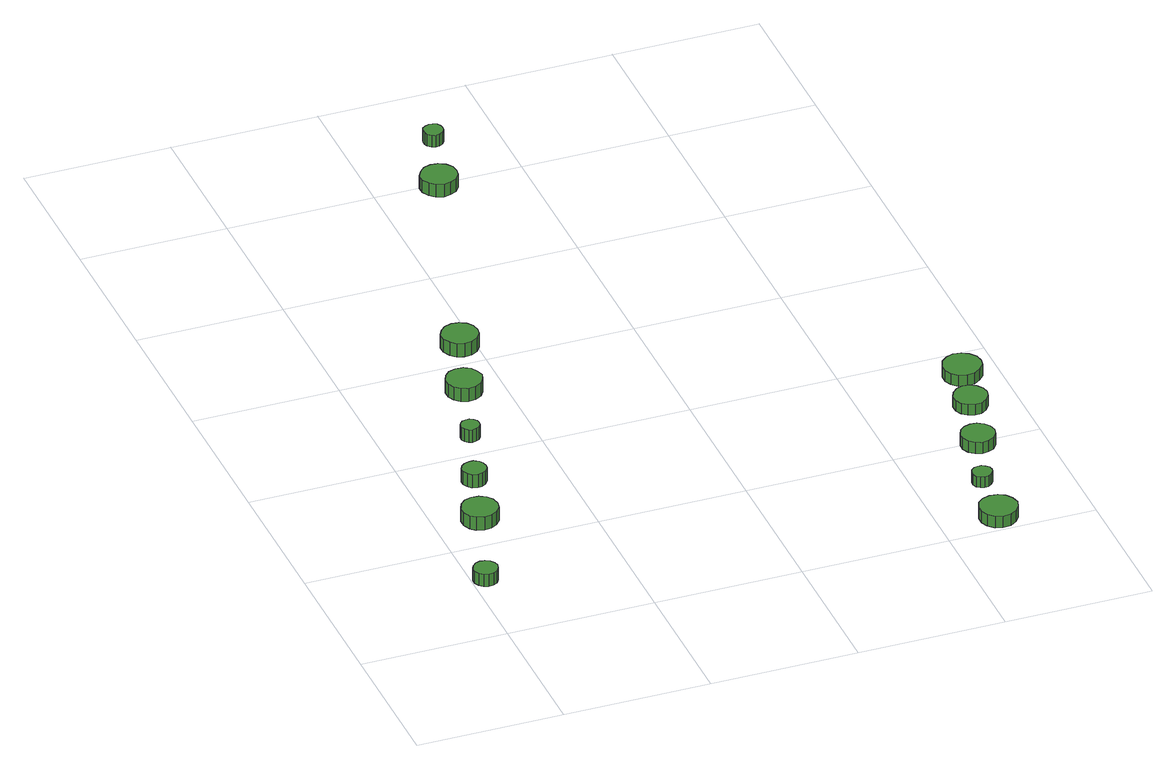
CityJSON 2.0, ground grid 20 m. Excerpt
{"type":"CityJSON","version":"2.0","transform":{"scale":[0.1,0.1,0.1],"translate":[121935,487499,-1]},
"CityObjects":{
"tree1":{"type":"SolitaryVegetationObject","attributes":{"function":"something"},"geometry":[{"type":"MultiSurface","lod":"1","boundaries":[[[0,1,2,3,4,5,6,7,8,9,10,11,12,13,14]],[[15,16,17,18,19,20,21,22,23,24,25,26,27,28,29]],[[0,29,28,1]],[[1,28,27,2]],[[2,27,26,3]],[[3,26,25,4]],[[4,25,24,5]],[[5,24,23,6]],[[6,23,22,7]],[[7,22,21,8]],[[8,21,20,9]],[[9,20,19,10]],[[10,19,18,11]],[[11,18,17,12]],[[12,17,16,13]],[[13,16,15,14]],[[14,15,29,0]]]}]},
"tree2":{"type":"SolitaryVegetationObject","attributes":{"function":"something"},"geometry":[{"type":"MultiSurface","lod":"1","boundaries":[[[30,31,32,33,34,35,36,37,38,39,40,41,42,43,44]],[[45,46,47,48,49,50,51,52,53,54,55,56,57,58,59]],[[30,59,58,31]],[[31,58,57,32]],[[32,57,56,33]],[[33,56,55,34]],[[34,55,54,35]],[[35,54,53,36]],[[36,53,52,37]],[[37,52,51,38]],[[38,51,50,39]],[[39,50,49,40]],[[40,49,48,41]],[[41,48,47,42]],[[42,47,46,43]],[[43,46,45,44]],[[44,45,59,30]]]}]},
"tree3":{"type":"SolitaryVegetationObject","attributes":{"function":"something"},"geometry":[{"type":"MultiSurface","lod":"1","boundaries":[[[60,61,62,63,64,65,66,67,68,69,70,71,72,73,74]],[[75,76,77,78,79,80,81,82,83,84,85,86,87,88,89]],[[60,89,88,61]],[[61,88,87,62]],[[62,87,86,63]],[[63,86,85,64]],[[64,85,84,65]],[[65,84,83,66]],[[66,83,82,67]],[[67,82,81,68]],[[68,81,80,69]],[[69,80,79,70]],[[70,79,78,71]],[[71,78,77,72]],[[72,77,76,73]],[[73,76,75,74]],[[74,75,89,60]]]}]},
"tree4":{"type":"SolitaryVegetationObject","attributes":{"function":"something"},"geometry":[{"type":"MultiSurface","lod":"1","boundaries":[[[90,91,92,93,94,95,96,97,98,99,100,101,102,103,104]],[[105,106,107,108,109,110,111,112,113,114,115,116,117,118,119]],[[90,119,118,91]],[[91,118,117,92]],[[92,117,116,93]],[[93,116,115,94]],[[94,115,114,95]],[[95,114,113,96]],[[96,113,112,97]],[[97,112,111,98]],[[98,111,110,99]],[[99,110,109,100]],[[100,109,108,101]],[[101,108,107,102]],[[102,107,106,103]],[[103,106,105,104]],[[104,105,119,90]]]}]},
"tree5":{"type":"SolitaryVegetationObject","attributes":{"function":"something"},"geometry":[{"type":"MultiSurface","lod":"1","boundaries":[[[120,121,122,123,124,125,126,127,128,129,130,131,132,133,134]],[[135,136,137,138,139,140,141,142,143,144,145,146,147,148,149]],[[120,149,148,121]],[[121,148,147,122]],[[122,147,146,123]],[[123,146,145,124]],[[124,145,144,125]],[[125,144,143,126]],[[126,143,142,127]],[[127,142,141,128]],[[128,141,140,129]],[[129,140,139,130]],[[130,139,138,131]],[[131,138,137,132]],[[132,137,136,133]],[[133,136,135,134]],[[134,135,149,120]]]}]},
"tree6":{"type":"SolitaryVegetationObject","attributes":{"function":"something"},"geometry":[{"type":"MultiSurface","lod":"1","boundaries":[[[150,151,152,153,154,155,156,157,158,159,160,161,162,163,164]],[[165,166,167,168,169,170,171,172,173,174,175,176,177,178,179]],[[150,179,178,151]],[[151,178,177,152]],[[152,177,176,153]],[[153,176,175,154]],[[154,175,174,155]],[[155,174,173,156]],[[156,173,172,157]],[[157,172,171,158]],[[158,171,170,159]],[[159,170,169,160]],[[160,169,168,161]],[[161,168,167,162]],[[162,167,166,163]],[[163,166,165,164]],[[164,165,179,150]]]}]},
"tree7":{"type":"SolitaryVegetationObject","attributes":{"function":"something"}},
"tree8":{"type":"SolitaryVegetationObject","attributes":{"function":"something"}},
"tree9":{"type":"SolitaryVegetationObject","attributes":{"function":"something"},"geometry":[{"type":"MultiSurface","lod":"1","boundaries":[[[180,181,182,183,184,185,186,187,188,189,190,191,192,193,194]],[[195,196,197,198,199,200,201,202,203,204,205,206,207,208,209]],[[180,209,208,181]],[[181,208,207,182]],[[182,207,206,183]],[[183,206,205,184]],[[184,205,204,185]],[[185,204,203,186]],[[186,203,202,187]],[[187,202,201,188]],[[188,201,200,189]],[[189,200,199,190]],[[190,199,198,191]],[[191,198,197,192]],[[192,197,196,193]],[[193,196,195,194]],[[194,195,209,180]]]}]},
"tree10":{"type":"SolitaryVegetationObject","attributes":{"function":"something"},"geometry":[{"type":"MultiSurface","lod":"1","boundaries":[[[210,211,212,213,214,215,216,217,218,219,220,221,222,223,224]],[[225,226,227,228,229,230,231,232,233,234,235,236,237,238,239]],[[210,239,238,211]],[[211,238,237,212]],[[212,237,236,213]],[[213,236,235,214]],[[214,235,234,215]],[[215,234,233,216]],[[216,233,232,217]],[[217,232,231,218]],[[218,231,230,219]],[[219,230,229,220]],[[220,229,228,221]],[[221,228,227,222]],[[222,227,226,223]],[[223,226,225,224]],[[224,225,239,210]]]}]},
"tree11":{"type":"SolitaryVegetationObject","attributes":{"function":"something"},"geometry":[{"type":"MultiSurface","lod":"1","boundaries":[[[240,241,242,243,244,245,246,247,248,249,250,251,252,253,254]],[[255,256,257,258,259,260,261,262,263,264,265,266,267,268,269]],[[240,269,268,241]],[[241,268,267,242]],[[242,267,266,243]],[[243,266,265,244]],[[244,265,264,245]],[[245,264,263,246]],[[246,263,262,247]],[[247,262,261,248]],[[248,261,260,249]],[[249,260,259,250]],[[250,259,258,251]],[[251,258,257,252]],[[252,257,256,253]],[[253,256,255,254]],[[254,255,269,240]]]}]},
"tree12":{"type":"SolitaryVegetationObject","attributes":{"function":"something"},"geometry":[{"type":"MultiSurface","lod":"1","boundaries":[[[270,271,272,273,274,275,276,277,278,279,280,281,282,283,284]],[[285,286,287,288,289,290,291,292,293,294,295,296,297,298,299]],[[270,299,298,271]],[[271,298,297,272]],[[272,297,296,273]],[[273,296,295,274]],[[274,295,294,275]],[[275,294,293,276]],[[276,293,292,277]],[[277,292,291,278]],[[278,291,290,279]],[[279,290,289,280]],[[280,289,288,281]],[[281,288,287,282]],[[282,287,286,283]],[[283,286,285,284]],[[284,285,299,270]]]}]},
"tree13":{"type":"SolitaryVegetationObject","attributes":{"function":"something"},"geometry":[{"type":"MultiSurface","lod":"1","boundaries":[[[300,301,302,303,304,305,306,307,308,309,310,311,312,313,314]],[[315,316,317,318,319,320,321,322,323,324,325,326,327,328,329]],[[300,329,328,301]],[[301,328,327,302]],[[302,327,326,303]],[[303,326,325,304]],[[304,325,324,305]],[[305,324,323,306]],[[306,323,322,307]],[[307,322,321,308]],[[308,321,320,309]],[[309,320,319,310]],[[310,319,318,311]],[[311,318,317,312]],[[312,317,316,313]],[[313,316,315,314]],[[314,315,329,300]]]}]},
"tree14":{"type":"SolitaryVegetationObject","attributes":{"function":"something"},"geometry":[{"type":"MultiSurface","lod":"1","boundaries":[[[330,331,332,333,334,335,336,337,338,339,340,341,342,343,344]],[[345,346,347,348,349,350,351,352,353,354,355,356,357,358,359]],[[330,359,358,331]],[[331,358,357,332]],[[332,357,356,333]],[[333,356,355,334]],[[334,355,354,335]],[[335,354,353,336]],[[336,353,352,337]],[[337,352,351,338]],[[338,351,350,339]],[[339,350,349,340]],[[340,349,348,341]],[[341,348,347,342]],[[342,347,346,343]],[[343,346,345,344]],[[344,345,359,330]]]}]},
"tree15":{"type":"SolitaryVegetationObject","attributes":{"function":"something"},"geometry":[{"type":"MultiSurface","lod":"1","boundaries":[[[360,361,362,363,364,365,366,367,368,369,370,371,372,373,374]],[[375,376,377,378,379,380,381,382,383,384,385,386,387,388,389]],[[360,389,388,361]],[[361,388,387,362]],[[362,387,386,363]],[[363,386,385,364]],[[364,385,384,365]],[[365,384,383,366]],[[366,383,382,367]],[[367,382,381,368]],[[368,381,380,369]],[[369,380,379,370]],[[370,379,378,371]],[[371,378,377,372]],[[372,377,376,373]],[[373,376,375,374]],[[374,375,389,360]]]}]}
},
"vertices":[
[35,126,25],[33,132,25],[29,138,25],[23,141,25],[16,142,25],[10,140,25],[5,135,25],[2,129,25],[2,122,25],[5,116,25],[10,111,25],[16,109,25],[23,110,25],[29,113,25],[33,119,25],[33,119,7],[29,113,7],[23,110,7],[16,109,7],[10,111,7],[5,116,7],[2,122,7],[2,129,7],[5,135,7],[10,140,7],[16,142,7],[23,141,7],[29,138,7],[33,132,7],[35,126,7],
[85,258,26],[83,268,26],[77,276,26],[68,281,26],[58,282,26],[48,279,26],[41,272,26],[37,263,26],[37,253,26],[41,243,26],[48,237,26],[58,234,26],[68,235,26],[77,240,26],[83,248,26],[83,248,6],[77,240,6],[68,235,6],[58,234,6],[48,237,6],[41,243,6],[37,253,6],[37,263,6],[41,272,6],[48,279,6],[58,282,6],[68,281,6],[77,276,6],[83,268,6],[85,258,6],
[102,344,26],[101,351,26],[97,356,26],[91,360,26],[85,360,26],[78,358,26],[73,354,26],[70,348,26],[70,341,26],[73,335,26],[78,330,26],[85,328,26],[91,329,26],[97,332,26],[101,338,26],[101,338,6],[97,332,6],[91,329,6],[85,328,6],[78,330,6],[73,335,6],[70,341,6],[70,348,6],[73,354,6],[78,358,6],[85,360,6],[91,360,6],[97,356,6],[101,351,6],[102,344,6],
[130,441,25],[129,446,25],[126,450,25],[121,453,25],[116,453,25],[111,452,25],[107,448,25],[105,444,25],[105,438,25],[107,433,25],[111,430,25],[116,428,25],[121,429,25],[126,431,25],[129,436,25],[129,436,6],[126,431,6],[121,429,6],[116,428,6],[111,430,6],[107,433,6],[105,438,6],[105,444,6],[107,448,6],[111,452,6],[116,453,6],[121,453,6],[126,450,6],[129,446,6],[130,441,6],
[172,542,26],[169,552,26],[164,560,26],[155,565,26],[145,566,26],[135,563,26],[128,556,26],[124,547,26],[124,537,26],[128,528,26],[135,521,26],[145,518,26],[155,519,26],[164,524,26],[169,532,26],[169,532,6],[164,524,6],[155,519,6],[145,518,6],[135,521,6],[128,528,6],[124,537,6],[124,547,6],[128,556,6],[135,563,6],[145,566,6],[155,565,6],[164,560,6],[169,552,6],[172,542,6],
[204,641,26],[202,651,26],[196,659,26],[187,664,26],[177,665,26],[167,662,26],[160,655,26],[155,646,26],[155,636,26],[160,626,26],[167,619,26],[177,616,26],[187,617,26],[196,622,26],[202,631,26],[202,631,6],[196,622,6],[187,617,6],[177,616,6],[167,619,6],[160,626,6],[155,636,6],[155,646,6],[160,655,6],[167,662,6],[177,665,6],[187,664,6],[196,659,6],[202,651,6],[204,641,6],
[310,993,26],[308,1003,26],[302,1011,26],[293,1016,26],[283,1017,26],[273,1014,26],[266,1007,26],[261,998,26],[261,988,26],[266,978,26],[273,972,26],[283,968,26],[293,970,26],[302,975,26],[308,983,26],[308,983,7],[302,975,7],[293,970,7],[283,968,7],[273,972,7],[266,978,7],[261,988,7],[261,998,7],[266,1007,7],[273,1014,7],[283,1017,7],[293,1016,7],[302,1011,7],[308,1003,7],[310,993,7],
[329,1093,25],[328,1098,25],[325,1103,25],[320,1105,25],[315,1106,25],[309,1104,25],[305,1101,25],[303,1095,25],[303,1090,25],[305,1085,25],[309,1081,25],[315,1079,25],[320,1080,25],[325,1083,25],[328,1087,25],[328,1087,7],[325,1083,7],[320,1080,7],[315,1079,7],[309,1081,7],[305,1085,7],[303,1090,7],[303,1095,7],[305,1101,7],[309,1104,7],[315,1106,7],[320,1105,7],[325,1103,7],[328,1098,7],[329,1093,7],
[704,29,24],[701,39,24],[695,48,24],[686,53,24],[675,54,24],[665,51,24],[657,44,24],[653,34,24],[653,23,24],[657,14,24],[665,6,24],[675,3,24],[686,4,24],[695,10,24],[701,18,24],[701,18,7],[695,10,7],[686,4,7],[675,3,7],[665,6,7],[657,14,7],[653,23,7],[653,34,7],[657,44,7],[665,51,7],[675,54,7],[686,53,7],[695,48,7],[701,39,7],[704,29,7],
[701,111,23],[700,117,23],[696,121,23],[691,124,23],[686,124,23],[681,123,23],[676,119,23],[674,114,23],[674,108,23],[676,103,23],[681,99,23],[686,98,23],[691,98,23],[696,101,23],[700,106,23],[700,106,7],[696,101,7],[691,98,7],[686,98,7],[681,99,7],[676,103,7],[674,108,7],[674,114,7],[676,119,7],[681,123,7],[686,124,7],[691,124,7],[696,121,7],[700,117,7],[701,111,7],
[736,194,24],[734,204,24],[728,211,24],[720,216,24],[711,217,24],[702,214,24],[695,208,24],[691,199,24],[691,190,24],[695,181,24],[702,175,24],[711,172,24],[720,173,24],[728,177,24],[734,185,24],[734,185,7],[728,177,7],[720,173,7],[711,172,7],[702,175,7],[695,181,7],[691,190,7],[691,199,7],[695,208,7],[702,214,7],[711,217,7],[720,216,7],[728,211,7],[734,204,7],[736,194,7],
[759,281,23],[757,290,23],[751,298,23],[743,303,23],[734,304,23],[725,301,23],[718,294,23],[714,286,23],[714,276,23],[718,267,23],[725,261,23],[734,258,23],[743,259,23],[751,264,23],[757,272,23],[757,272,7],[751,264,7],[743,259,7],[734,258,7],[725,261,7],[718,267,7],[714,276,7],[714,286,7],[718,294,7],[725,301,7],[734,304,7],[743,303,7],[751,298,7],[757,290,7],[759,281,7],
[777,350,24],[775,360,24],[768,369,24],[759,374,24],[748,376,24],[738,372,24],[730,365,24],[726,355,24],[726,344,24],[730,335,24],[738,327,24],[748,324,24],[759,325,24],[768,331,24],[775,339,24],[775,339,7],[768,331,7],[759,325,7],[748,324,7],[738,327,7],[730,335,7],[726,344,7],[726,355,7],[730,365,7],[738,372,7],[748,376,7],[759,374,7],[768,369,7],[775,360,7],[777,350,7]
]}
